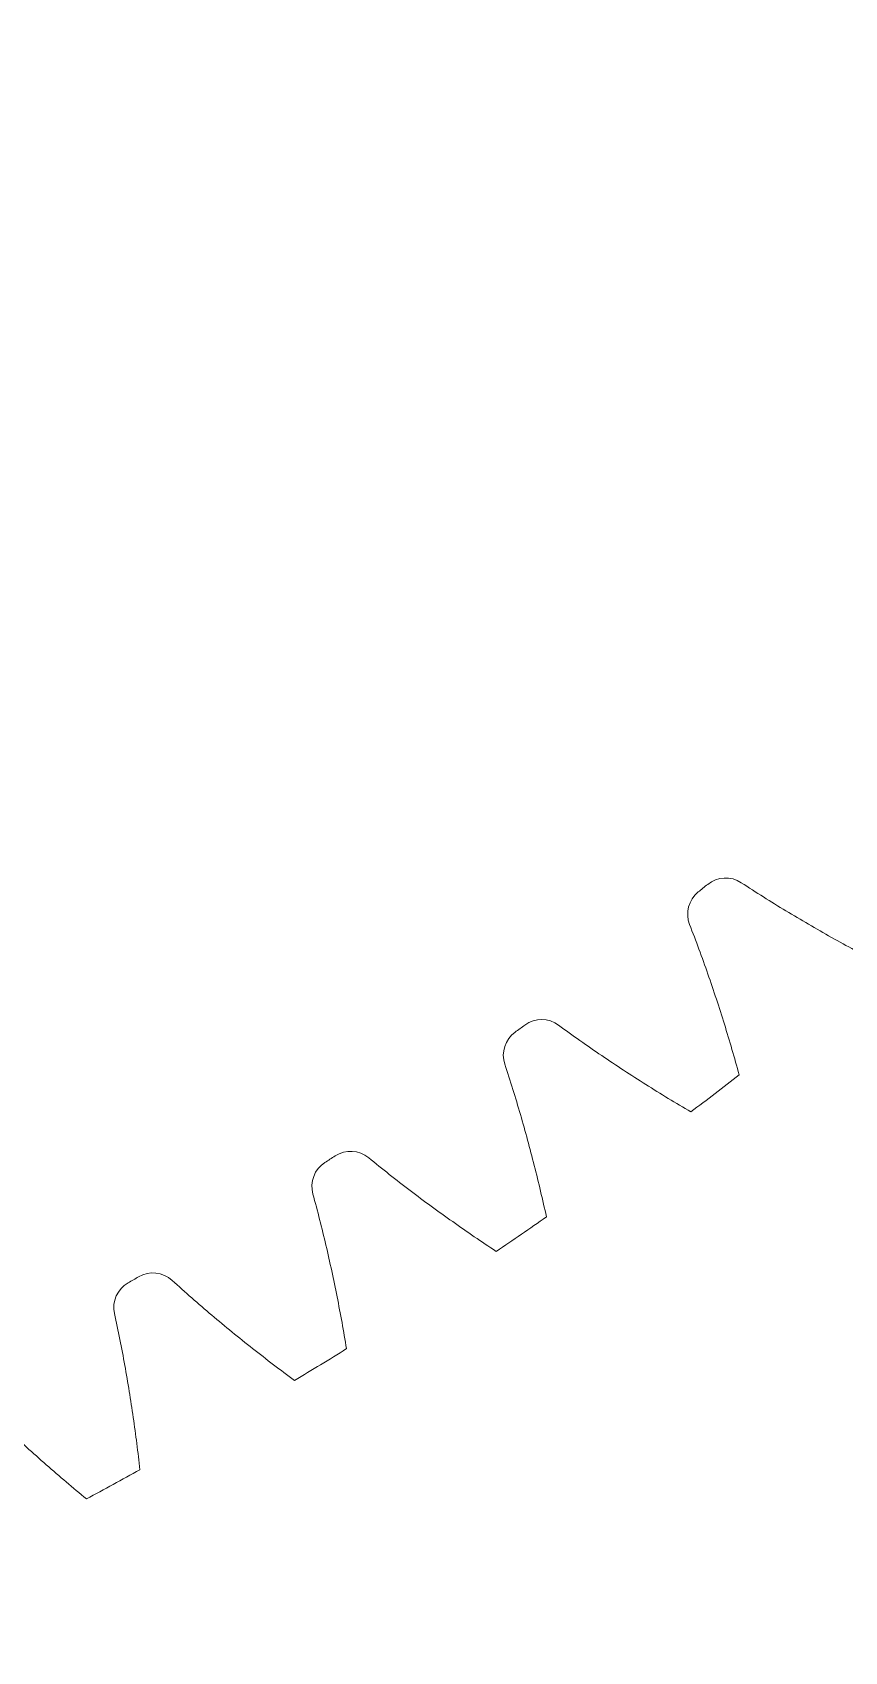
# Model space of a CAD drawing. Header units: millimetres. Extents: x -337 to 409, y -412 to 336.
# Drawn here: x -152.79 to -133.83, y 103.09 to 140.88 of the extents above; entities that cross this region are included whole.
import ezdxf

# ---------------------------------------------------------------- set-up
doc = ezdxf.new("R2010")
doc.units = ezdxf.units.MM
doc.header["$MEASUREMENT"] = 0
doc.layers.add('layer 1', color=7, linetype='Continuous')

msp = doc.modelspace()

# ---------------------------------------------------------------- linework, layer by layer
at = {"layer": 'layer 1', "color": 250, "lineweight": 20}
msp.add_ellipse((-201.8372, 200.81), major_axis=(0, 135.5), ratio=1, dxfattribs=at)
at = {"layer": 'layer 1', "lineweight": 9}
for points in [[(-137.1353, 120.9097), (-137.0985, 120.9395), (-137.0618, 120.9693), (-137.0251, 120.9991)], [(-136.2399, 121.0381), (-136.4821, 121.1977), (-136.7999, 121.182), (-137.0251, 120.9991)], [(-137.2456, 120.8205), (-137.4713, 120.6383), (-137.5528, 120.3307), (-137.447, 120.0606)], [(-137.2456, 120.8205), (-137.2088, 120.8502), (-137.172, 120.88), (-137.1353, 120.9097)], [(-141.5204, 117.5497), (-141.7554, 117.3795), (-141.8528, 117.0766), (-141.7613, 116.8013)], [(-141.5204, 117.5497), (-141.4821, 117.5774), (-141.4439, 117.6052), (-141.4056, 117.633)], [(-141.4056, 117.633), (-141.3674, 117.6608), (-141.3291, 117.6886), (-141.2909, 117.7164)], [(-140.5047, 117.7143), (-140.7383, 117.8864), (-141.0565, 117.8873), (-141.2909, 117.7164)], [(-137.4177, 115.6885), (-137.0396, 115.9746), (-136.6634, 116.2633), (-136.2892, 116.5544)], [(-145.9605, 114.5071), (-146.204, 114.3494), (-146.3172, 114.052), (-146.2402, 113.7723)], [(-145.9605, 114.5071), (-145.9208, 114.5328), (-145.8811, 114.5585), (-145.8415, 114.5842)], [(-145.8415, 114.5842), (-145.8018, 114.61), (-145.7622, 114.6358), (-145.7226, 114.6616)], [(-144.9376, 114.6183), (-145.1618, 114.8024), (-145.4795, 114.8199), (-145.7226, 114.6616)], [(-141.9609, 112.4337), (-141.5684, 112.6996), (-141.1776, 112.9682), (-140.7886, 113.2394)], [(-149.5265, 111.7585), (-149.7408, 111.9541), (-150.0571, 111.9882), (-150.3081, 111.8428)], [(-150.5538, 111.701), (-150.8053, 111.5563), (-150.9339, 111.2653), (-150.8716, 110.9819)], [(-150.5538, 111.701), (-150.5128, 111.7246), (-150.4719, 111.7482), (-150.4309, 111.7718)], [(-150.4309, 111.7718), (-150.39, 111.7955), (-150.3491, 111.8191), (-150.3081, 111.8428)], [(-146.6681, 109.4211), (-146.2622, 109.6662), (-145.8579, 109.9139), (-145.4553, 110.1643)], [(-151.5267, 106.659), (-151.1085, 106.8825), (-150.6918, 107.1088), (-150.2766, 107.3378)]]:
    msp.add_open_spline(points, degree=3, dxfattribs=at)
for points in [[(-136.2399, 121.0381), (-136.2399, 121.0381), (-136.1756, 120.9958), (-136.1756, 120.9958), (-136.1756, 120.9958), (-136.1756, 120.9958), (-136.1112, 120.9537), (-136.1112, 120.9537), (-136.1112, 120.9537), (-136.1112, 120.9537), (-136.0467, 120.9117), (-136.0467, 120.9117), (-136.0467, 120.9117), (-136.0467, 120.9117), (-135.9821, 120.8699), (-135.9821, 120.8699), (-135.9821, 120.8699), (-135.9821, 120.8699), (-135.9174, 120.8282), (-135.9174, 120.8282), (-135.9174, 120.8282), (-135.9174, 120.8282), (-135.8526, 120.7867), (-135.8526, 120.7867), (-135.8526, 120.7867), (-135.8526, 120.7867), (-135.7876, 120.7454), (-135.7876, 120.7454), (-135.7876, 120.7454), (-135.7876, 120.7454), (-135.7226, 120.7042), (-135.7226, 120.7042), (-135.7226, 120.7042), (-135.7226, 120.7042), (-135.6575, 120.6632), (-135.6575, 120.6632), (-135.6575, 120.6632), (-135.6575, 120.6632), (-135.5923, 120.6223), (-135.5923, 120.6223), (-135.5923, 120.6223), (-135.5923, 120.6223), (-135.527, 120.5816), (-135.527, 120.5816), (-135.527, 120.5816), (-135.527, 120.5816), (-135.4616, 120.5411), (-135.4616, 120.5411), (-135.4616, 120.5411), (-135.4616, 120.5411), (-135.3961, 120.5007), (-135.3961, 120.5007), (-135.3961, 120.5007), (-135.3961, 120.5007), (-135.3305, 120.4605), (-135.3305, 120.4605), (-135.3305, 120.4605), (-135.3305, 120.4605), (-135.2648, 120.4204), (-135.2648, 120.4204), (-135.2648, 120.4204), (-135.2648, 120.4204), (-135.199, 120.3804), (-135.199, 120.3804), (-135.199, 120.3804), (-135.199, 120.3804), (-135.1331, 120.3406), (-135.1331, 120.3406), (-135.1331, 120.3406), (-135.1331, 120.3406), (-135.0671, 120.301), (-135.0671, 120.301), (-135.0671, 120.301), (-135.0671, 120.301), (-135.0011, 120.2615), (-135.0011, 120.2615), (-135.0011, 120.2615), (-135.0011, 120.2615), (-134.935, 120.2221), (-134.935, 120.2221), (-134.935, 120.2221), (-134.935, 120.2221), (-134.8687, 120.1829), (-134.8687, 120.1829), (-134.8687, 120.1829), (-134.8687, 120.1829), (-134.8024, 120.1439), (-134.8024, 120.1439), (-134.8024, 120.1439), (-134.8024, 120.1439), (-134.736, 120.1049), (-134.736, 120.1049), (-134.736, 120.1049), (-134.736, 120.1049), (-134.6696, 120.0662), (-134.6696, 120.0662), (-134.6696, 120.0662), (-134.6696, 120.0662), (-134.603, 120.0275), (-134.603, 120.0275), (-134.603, 120.0275), (-134.603, 120.0275), (-134.5364, 119.989), (-134.5364, 119.989), (-134.5364, 119.989), (-134.5364, 119.989), (-134.4696, 119.9507), (-134.4696, 119.9507), (-134.4696, 119.9507), (-134.4696, 119.9507), (-134.4028, 119.9125), (-134.4028, 119.9125), (-134.4028, 119.9125), (-134.4028, 119.9125), (-134.336, 119.8744), (-134.336, 119.8744), (-134.336, 119.8744), (-134.336, 119.8744), (-134.269, 119.8364), (-134.269, 119.8364), (-134.269, 119.8364), (-134.269, 119.8364), (-134.202, 119.7986), (-134.202, 119.7986), (-134.202, 119.7986), (-134.202, 119.7986), (-134.1349, 119.761), (-134.1349, 119.761), (-134.1349, 119.761), (-134.1349, 119.761), (-134.0677, 119.7234), (-134.0677, 119.7234), (-134.0677, 119.7234), (-134.0677, 119.7234), (-134.0004, 119.686), (-134.0004, 119.686), (-134.0004, 119.686), (-134.0004, 119.686), (-133.9331, 119.6488), (-133.9331, 119.6488), (-133.9331, 119.6488), (-133.9331, 119.6488), (-133.8657, 119.6116), (-133.8657, 119.6116), (-133.8657, 119.6116), (-133.8657, 119.6116), (-133.7982, 119.5746), (-133.7982, 119.5746), (-133.7982, 119.5746), (-133.7982, 119.5746), (-133.7306, 119.5378), (-133.7306, 119.5378), (-133.7306, 119.5378), (-133.7306, 119.5378), (-133.663, 119.501), (-133.663, 119.501), (-133.663, 119.501), (-133.663, 119.501), (-133.5953, 119.4644), (-133.5953, 119.4644), (-133.5953, 119.4644), (-133.5953, 119.4644), (-133.5275, 119.428), (-133.5275, 119.428), (-133.5275, 119.428), (-133.5275, 119.428), (-133.4597, 119.3917), (-133.4597, 119.3917), (-133.4597, 119.3917), (-133.4597, 119.3917), (-133.3918, 119.3555), (-133.3918, 119.3555), (-133.3918, 119.3555), (-133.3918, 119.3555), (-133.3238, 119.3194), (-133.3238, 119.3194), (-133.3238, 119.3194), (-133.3238, 119.3194), (-133.2557, 119.2835), (-133.2557, 119.2835), (-133.2557, 119.2835), (-133.2557, 119.2835), (-133.1876, 119.2477), (-133.1876, 119.2477), (-133.1876, 119.2477), (-133.1876, 119.2477), (-133.1193, 119.2121), (-133.1193, 119.2121), (-133.1193, 119.2121), (-133.1193, 119.2121), (-133.0511, 119.1766), (-133.0511, 119.1766)], [(-137.447, 120.0606), (-137.447, 120.0606), (-137.419, 119.9889), (-137.419, 119.9889), (-137.419, 119.9889), (-137.419, 119.9889), (-137.3912, 119.9172), (-137.3912, 119.9172), (-137.3912, 119.9172), (-137.3912, 119.9172), (-137.3635, 119.8453), (-137.3635, 119.8453), (-137.3635, 119.8453), (-137.3635, 119.8453), (-137.3361, 119.7734), (-137.3361, 119.7734), (-137.3361, 119.7734), (-137.3361, 119.7734), (-137.3088, 119.7015), (-137.3088, 119.7015), (-137.3088, 119.7015), (-137.3088, 119.7015), (-137.2817, 119.6295), (-137.2817, 119.6295), (-137.2817, 119.6295), (-137.2817, 119.6295), (-137.2547, 119.5574), (-137.2547, 119.5574), (-137.2547, 119.5574), (-137.2547, 119.5574), (-137.228, 119.4852), (-137.228, 119.4852), (-137.228, 119.4852), (-137.228, 119.4852), (-137.2014, 119.413), (-137.2014, 119.413), (-137.2014, 119.413), (-137.2014, 119.413), (-137.175, 119.3407), (-137.175, 119.3407), (-137.175, 119.3407), (-137.175, 119.3407), (-137.1487, 119.2684), (-137.1487, 119.2684), (-137.1487, 119.2684), (-137.1487, 119.2684), (-137.1227, 119.1959), (-137.1227, 119.1959), (-137.1227, 119.1959), (-137.1227, 119.1959), (-137.0968, 119.1235), (-137.0968, 119.1235), (-137.0968, 119.1235), (-137.0968, 119.1235), (-137.0711, 119.0509), (-137.0711, 119.0509), (-137.0711, 119.0509), (-137.0711, 119.0509), (-137.0455, 118.9783), (-137.0455, 118.9783), (-137.0455, 118.9783), (-137.0455, 118.9783), (-137.0201, 118.9057), (-137.0201, 118.9057), (-137.0201, 118.9057), (-137.0201, 118.9057), (-136.9949, 118.833), (-136.9949, 118.833), (-136.9949, 118.833), (-136.9949, 118.833), (-136.9698, 118.7602), (-136.9698, 118.7602), (-136.9698, 118.7602), (-136.9698, 118.7602), (-136.9449, 118.6874), (-136.9449, 118.6874), (-136.9449, 118.6874), (-136.9449, 118.6874), (-136.9202, 118.6145), (-136.9202, 118.6145), (-136.9202, 118.6145), (-136.9202, 118.6145), (-136.8956, 118.5416), (-136.8956, 118.5416), (-136.8956, 118.5416), (-136.8956, 118.5416), (-136.8712, 118.4686), (-136.8712, 118.4686), (-136.8712, 118.4686), (-136.8712, 118.4686), (-136.8469, 118.3956), (-136.8469, 118.3956), (-136.8469, 118.3956), (-136.8469, 118.3956), (-136.8228, 118.3225), (-136.8228, 118.3225), (-136.8228, 118.3225), (-136.8228, 118.3225), (-136.7989, 118.2494), (-136.7989, 118.2494), (-136.7989, 118.2494), (-136.7989, 118.2494), (-136.7751, 118.1762), (-136.7751, 118.1762), (-136.7751, 118.1762), (-136.7751, 118.1762), (-136.7514, 118.1029), (-136.7514, 118.1029), (-136.7514, 118.1029), (-136.7514, 118.1029), (-136.7279, 118.0297), (-136.7279, 118.0297), (-136.7279, 118.0297), (-136.7279, 118.0297), (-136.7046, 117.9563), (-136.7046, 117.9563), (-136.7046, 117.9563), (-136.7046, 117.9563), (-136.6814, 117.8829), (-136.6814, 117.8829), (-136.6814, 117.8829), (-136.6814, 117.8829), (-136.6583, 117.8095), (-136.6583, 117.8095), (-136.6583, 117.8095), (-136.6583, 117.8095), (-136.6354, 117.736), (-136.6354, 117.736), (-136.6354, 117.736), (-136.6354, 117.736), (-136.6127, 117.6625), (-136.6127, 117.6625), (-136.6127, 117.6625), (-136.6127, 117.6625), (-136.5901, 117.589), (-136.5901, 117.589), (-136.5901, 117.589), (-136.5901, 117.589), (-136.5676, 117.5153), (-136.5676, 117.5153), (-136.5676, 117.5153), (-136.5676, 117.5153), (-136.5453, 117.4417), (-136.5453, 117.4417), (-136.5453, 117.4417), (-136.5453, 117.4417), (-136.5232, 117.368), (-136.5232, 117.368), (-136.5232, 117.368), (-136.5232, 117.368), (-136.5012, 117.2942), (-136.5012, 117.2942), (-136.5012, 117.2942), (-136.5012, 117.2942), (-136.4793, 117.2204), (-136.4793, 117.2204), (-136.4793, 117.2204), (-136.4793, 117.2204), (-136.4576, 117.1466), (-136.4576, 117.1466), (-136.4576, 117.1466), (-136.4576, 117.1466), (-136.436, 117.0727), (-136.436, 117.0727), (-136.436, 117.0727), (-136.436, 117.0727), (-136.4146, 116.9988), (-136.4146, 116.9988), (-136.4146, 116.9988), (-136.4146, 116.9988), (-136.3933, 116.9249), (-136.3933, 116.9249), (-136.3933, 116.9249), (-136.3933, 116.9249), (-136.3722, 116.8509), (-136.3722, 116.8509), (-136.3722, 116.8509), (-136.3722, 116.8509), (-136.3512, 116.7768), (-136.3512, 116.7768), (-136.3512, 116.7768), (-136.3512, 116.7768), (-136.3304, 116.7027), (-136.3304, 116.7027), (-136.3304, 116.7027), (-136.3304, 116.7027), (-136.3097, 116.6286), (-136.3097, 116.6286), (-136.3097, 116.6286), (-136.3097, 116.6286), (-136.2892, 116.5544), (-136.2892, 116.5544)], [(-140.5047, 117.7143), (-140.5047, 117.7143), (-140.4427, 117.6687), (-140.4427, 117.6687), (-140.4427, 117.6687), (-140.4427, 117.6687), (-140.3806, 117.6233), (-140.3806, 117.6233), (-140.3806, 117.6233), (-140.3806, 117.6233), (-140.3184, 117.578), (-140.3184, 117.578), (-140.3184, 117.578), (-140.3184, 117.578), (-140.2561, 117.5328), (-140.2561, 117.5328), (-140.2561, 117.5328), (-140.2561, 117.5328), (-140.1936, 117.4879), (-140.1936, 117.4879), (-140.1936, 117.4879), (-140.1936, 117.4879), (-140.1311, 117.443), (-140.1311, 117.443), (-140.1311, 117.443), (-140.1311, 117.443), (-140.0684, 117.3984), (-140.0684, 117.3984), (-140.0684, 117.3984), (-140.0684, 117.3984), (-140.0056, 117.3538), (-140.0056, 117.3538), (-140.0056, 117.3538), (-140.0056, 117.3538), (-139.9428, 117.3095), (-139.9428, 117.3095), (-139.9428, 117.3095), (-139.9428, 117.3095), (-139.8798, 117.2652), (-139.8798, 117.2652), (-139.8798, 117.2652), (-139.8798, 117.2652), (-139.8167, 117.2212), (-139.8167, 117.2212), (-139.8167, 117.2212), (-139.8167, 117.2212), (-139.7535, 117.1773), (-139.7535, 117.1773), (-139.7535, 117.1773), (-139.7535, 117.1773), (-139.6902, 117.1335), (-139.6902, 117.1335), (-139.6902, 117.1335), (-139.6902, 117.1335), (-139.6268, 117.0899), (-139.6268, 117.0899), (-139.6268, 117.0899), (-139.6268, 117.0899), (-139.5633, 117.0464), (-139.5633, 117.0464), (-139.5633, 117.0464), (-139.5633, 117.0464), (-139.4997, 117.0031), (-139.4997, 117.0031), (-139.4997, 117.0031), (-139.4997, 117.0031), (-139.436, 116.9599), (-139.436, 116.9599), (-139.436, 116.9599), (-139.436, 116.9599), (-139.3722, 116.9168), (-139.3722, 116.9168), (-139.3722, 116.9168), (-139.3722, 116.9168), (-139.3083, 116.8739), (-139.3083, 116.8739), (-139.3083, 116.8739), (-139.3083, 116.8739), (-139.2443, 116.8312), (-139.2443, 116.8312), (-139.2443, 116.8312), (-139.2443, 116.8312), (-139.1802, 116.7886), (-139.1802, 116.7886), (-139.1802, 116.7886), (-139.1802, 116.7886), (-139.116, 116.7461), (-139.116, 116.7461), (-139.116, 116.7461), (-139.116, 116.7461), (-139.0518, 116.7037), (-139.0518, 116.7037), (-139.0518, 116.7037), (-139.0518, 116.7037), (-138.9874, 116.6615), (-138.9874, 116.6615), (-138.9874, 116.6615), (-138.9874, 116.6615), (-138.923, 116.6195), (-138.923, 116.6195), (-138.923, 116.6195), (-138.923, 116.6195), (-138.8584, 116.5775), (-138.8584, 116.5775), (-138.8584, 116.5775), (-138.8584, 116.5775), (-138.7938, 116.5357), (-138.7938, 116.5357), (-138.7938, 116.5357), (-138.7938, 116.5357), (-138.7291, 116.4941), (-138.7291, 116.4941), (-138.7291, 116.4941), (-138.7291, 116.4941), (-138.6643, 116.4526), (-138.6643, 116.4526), (-138.6643, 116.4526), (-138.6643, 116.4526), (-138.5994, 116.4112), (-138.5994, 116.4112), (-138.5994, 116.4112), (-138.5994, 116.4112), (-138.5345, 116.3699), (-138.5345, 116.3699), (-138.5345, 116.3699), (-138.5345, 116.3699), (-138.4694, 116.3288), (-138.4694, 116.3288), (-138.4694, 116.3288), (-138.4694, 116.3288), (-138.4043, 116.2878), (-138.4043, 116.2878), (-138.4043, 116.2878), (-138.4043, 116.2878), (-138.3391, 116.2469), (-138.3391, 116.2469), (-138.3391, 116.2469), (-138.3391, 116.2469), (-138.2738, 116.2062), (-138.2738, 116.2062), (-138.2738, 116.2062), (-138.2738, 116.2062), (-138.2084, 116.1655), (-138.2084, 116.1655), (-138.2084, 116.1655), (-138.2084, 116.1655), (-138.143, 116.1251), (-138.143, 116.1251), (-138.143, 116.1251), (-138.143, 116.1251), (-138.0774, 116.0847), (-138.0774, 116.0847), (-138.0774, 116.0847), (-138.0774, 116.0847), (-138.0118, 116.0445), (-138.0118, 116.0445), (-138.0118, 116.0445), (-138.0118, 116.0445), (-137.9461, 116.0044), (-137.9461, 116.0044), (-137.9461, 116.0044), (-137.9461, 116.0044), (-137.8804, 115.9644), (-137.8804, 115.9644), (-137.8804, 115.9644), (-137.8804, 115.9644), (-137.8145, 115.9246), (-137.8145, 115.9246), (-137.8145, 115.9246), (-137.8145, 115.9246), (-137.7486, 115.8849), (-137.7486, 115.8849), (-137.7486, 115.8849), (-137.7486, 115.8849), (-137.6826, 115.8454), (-137.6826, 115.8454), (-137.6826, 115.8454), (-137.6826, 115.8454), (-137.6165, 115.806), (-137.6165, 115.806), (-137.6165, 115.806), (-137.6165, 115.806), (-137.5503, 115.7667), (-137.5503, 115.7667), (-137.5503, 115.7667), (-137.5503, 115.7667), (-137.484, 115.7275), (-137.484, 115.7275), (-137.484, 115.7275), (-137.484, 115.7275), (-137.4177, 115.6885), (-137.4177, 115.6885)], [(-141.7613, 116.8013), (-141.7613, 116.8013), (-141.7371, 116.7283), (-141.7371, 116.7283), (-141.7371, 116.7283), (-141.7371, 116.7283), (-141.7131, 116.6552), (-141.7131, 116.6552), (-141.7131, 116.6552), (-141.7131, 116.6552), (-141.6893, 116.582), (-141.6893, 116.582), (-141.6893, 116.582), (-141.6893, 116.582), (-141.6656, 116.5088), (-141.6656, 116.5088), (-141.6656, 116.5088), (-141.6656, 116.5088), (-141.6421, 116.4355), (-141.6421, 116.4355), (-141.6421, 116.4355), (-141.6421, 116.4355), (-141.6188, 116.3621), (-141.6188, 116.3621), (-141.6188, 116.3621), (-141.6188, 116.3621), (-141.5957, 116.2887), (-141.5957, 116.2887), (-141.5957, 116.2887), (-141.5957, 116.2887), (-141.5727, 116.2153), (-141.5727, 116.2153), (-141.5727, 116.2153), (-141.5727, 116.2153), (-141.55, 116.1418), (-141.55, 116.1418), (-141.55, 116.1418), (-141.55, 116.1418), (-141.5274, 116.0682), (-141.5274, 116.0682), (-141.5274, 116.0682), (-141.5274, 116.0682), (-141.505, 115.9946), (-141.505, 115.9946), (-141.505, 115.9946), (-141.505, 115.9946), (-141.4827, 115.9209), (-141.4827, 115.9209), (-141.4827, 115.9209), (-141.4827, 115.9209), (-141.4607, 115.8472), (-141.4607, 115.8472), (-141.4607, 115.8472), (-141.4607, 115.8472), (-141.4388, 115.7734), (-141.4388, 115.7734), (-141.4388, 115.7734), (-141.4388, 115.7734), (-141.417, 115.6996), (-141.417, 115.6996), (-141.417, 115.6996), (-141.417, 115.6996), (-141.3955, 115.6257), (-141.3955, 115.6257), (-141.3955, 115.6257), (-141.3955, 115.6257), (-141.3741, 115.5517), (-141.3741, 115.5517), (-141.3741, 115.5517), (-141.3741, 115.5517), (-141.3529, 115.4778), (-141.3529, 115.4778), (-141.3529, 115.4778), (-141.3529, 115.4778), (-141.3318, 115.4037), (-141.3318, 115.4037), (-141.3318, 115.4037), (-141.3318, 115.4037), (-141.3109, 115.3297), (-141.3109, 115.3297), (-141.3109, 115.3297), (-141.3109, 115.3297), (-141.2902, 115.2556), (-141.2902, 115.2556), (-141.2902, 115.2556), (-141.2902, 115.2556), (-141.2696, 115.1814), (-141.2696, 115.1814), (-141.2696, 115.1814), (-141.2696, 115.1814), (-141.2492, 115.1072), (-141.2492, 115.1072), (-141.2492, 115.1072), (-141.2492, 115.1072), (-141.229, 115.033), (-141.229, 115.033), (-141.229, 115.033), (-141.229, 115.033), (-141.2089, 114.9587), (-141.2089, 114.9587), (-141.2089, 114.9587), (-141.2089, 114.9587), (-141.1889, 114.8843), (-141.1889, 114.8843), (-141.1889, 114.8843), (-141.1889, 114.8843), (-141.1692, 114.81), (-141.1692, 114.81), (-141.1692, 114.81), (-141.1692, 114.81), (-141.1495, 114.7355), (-141.1495, 114.7355), (-141.1495, 114.7355), (-141.1495, 114.7355), (-141.1301, 114.6611), (-141.1301, 114.6611), (-141.1301, 114.6611), (-141.1301, 114.6611), (-141.1107, 114.5866), (-141.1107, 114.5866), (-141.1107, 114.5866), (-141.1107, 114.5866), (-141.0916, 114.5121), (-141.0916, 114.5121), (-141.0916, 114.5121), (-141.0916, 114.5121), (-141.0726, 114.4375), (-141.0726, 114.4375), (-141.0726, 114.4375), (-141.0726, 114.4375), (-141.0537, 114.3629), (-141.0537, 114.3629), (-141.0537, 114.3629), (-141.0537, 114.3629), (-141.035, 114.2882), (-141.035, 114.2882), (-141.035, 114.2882), (-141.035, 114.2882), (-141.0164, 114.2135), (-141.0164, 114.2135), (-141.0164, 114.2135), (-141.0164, 114.2135), (-140.998, 114.1388), (-140.998, 114.1388), (-140.998, 114.1388), (-140.998, 114.1388), (-140.9797, 114.0641), (-140.9797, 114.0641), (-140.9797, 114.0641), (-140.9797, 114.0641), (-140.9616, 113.9893), (-140.9616, 113.9893), (-140.9616, 113.9893), (-140.9616, 113.9893), (-140.9436, 113.9144), (-140.9436, 113.9144), (-140.9436, 113.9144), (-140.9436, 113.9144), (-140.9258, 113.8396), (-140.9258, 113.8396), (-140.9258, 113.8396), (-140.9258, 113.8396), (-140.9081, 113.7647), (-140.9081, 113.7647), (-140.9081, 113.7647), (-140.9081, 113.7647), (-140.8906, 113.6897), (-140.8906, 113.6897), (-140.8906, 113.6897), (-140.8906, 113.6897), (-140.8732, 113.6148), (-140.8732, 113.6148), (-140.8732, 113.6148), (-140.8732, 113.6148), (-140.856, 113.5397), (-140.856, 113.5397), (-140.856, 113.5397), (-140.856, 113.5397), (-140.8389, 113.4647), (-140.8389, 113.4647), (-140.8389, 113.4647), (-140.8389, 113.4647), (-140.822, 113.3896), (-140.822, 113.3896), (-140.822, 113.3896), (-140.822, 113.3896), (-140.8052, 113.3145), (-140.8052, 113.3145), (-140.8052, 113.3145), (-140.8052, 113.3145), (-140.7886, 113.2394), (-140.7886, 113.2394)], [(-144.9376, 114.6183), (-144.9376, 114.6183), (-144.8781, 114.5695), (-144.8781, 114.5695), (-144.8781, 114.5695), (-144.8781, 114.5695), (-144.8184, 114.5209), (-144.8184, 114.5209), (-144.8184, 114.5209), (-144.8184, 114.5209), (-144.7587, 114.4724), (-144.7587, 114.4724), (-144.7587, 114.4724), (-144.7587, 114.4724), (-144.6988, 114.4241), (-144.6988, 114.4241), (-144.6988, 114.4241), (-144.6988, 114.4241), (-144.6388, 114.3759), (-144.6388, 114.3759), (-144.6388, 114.3759), (-144.6388, 114.3759), (-144.5786, 114.3278), (-144.5786, 114.3278), (-144.5786, 114.3278), (-144.5786, 114.3278), (-144.5184, 114.2799), (-144.5184, 114.2799), (-144.5184, 114.2799), (-144.5184, 114.2799), (-144.458, 114.2322), (-144.458, 114.2322), (-144.458, 114.2322), (-144.458, 114.2322), (-144.3976, 114.1846), (-144.3976, 114.1846), (-144.3976, 114.1846), (-144.3976, 114.1846), (-144.337, 114.1371), (-144.337, 114.1371), (-144.337, 114.1371), (-144.337, 114.1371), (-144.2763, 114.0898), (-144.2763, 114.0898), (-144.2763, 114.0898), (-144.2763, 114.0898), (-144.2155, 114.0427), (-144.2155, 114.0427), (-144.2155, 114.0427), (-144.2155, 114.0427), (-144.1545, 113.9956), (-144.1545, 113.9956), (-144.1545, 113.9956), (-144.1545, 113.9956), (-144.0935, 113.9488), (-144.0935, 113.9488), (-144.0935, 113.9488), (-144.0935, 113.9488), (-144.0324, 113.902), (-144.0324, 113.902), (-144.0324, 113.902), (-144.0324, 113.902), (-143.9711, 113.8554), (-143.9711, 113.8554), (-143.9711, 113.8554), (-143.9711, 113.8554), (-143.9098, 113.809), (-143.9098, 113.809), (-143.9098, 113.809), (-143.9098, 113.809), (-143.8483, 113.7626), (-143.8483, 113.7626), (-143.8483, 113.7626), (-143.8483, 113.7626), (-143.7867, 113.7165), (-143.7867, 113.7165), (-143.7867, 113.7165), (-143.7867, 113.7165), (-143.7251, 113.6704), (-143.7251, 113.6704), (-143.7251, 113.6704), (-143.7251, 113.6704), (-143.6633, 113.6245), (-143.6633, 113.6245), (-143.6633, 113.6245), (-143.6633, 113.6245), (-143.6015, 113.5787), (-143.6015, 113.5787), (-143.6015, 113.5787), (-143.6015, 113.5787), (-143.5395, 113.5331), (-143.5395, 113.5331), (-143.5395, 113.5331), (-143.5395, 113.5331), (-143.4775, 113.4876), (-143.4775, 113.4876), (-143.4775, 113.4876), (-143.4775, 113.4876), (-143.4154, 113.4422), (-143.4154, 113.4422), (-143.4154, 113.4422), (-143.4154, 113.4422), (-143.3531, 113.3969), (-143.3531, 113.3969), (-143.3531, 113.3969), (-143.3531, 113.3969), (-143.2908, 113.3518), (-143.2908, 113.3518), (-143.2908, 113.3518), (-143.2908, 113.3518), (-143.2284, 113.3068), (-143.2284, 113.3068), (-143.2284, 113.3068), (-143.2284, 113.3068), (-143.1658, 113.2619), (-143.1658, 113.2619), (-143.1658, 113.2619), (-143.1658, 113.2619), (-143.1032, 113.2172), (-143.1032, 113.2172), (-143.1032, 113.2172), (-143.1032, 113.2172), (-143.0405, 113.1726), (-143.0405, 113.1726), (-143.0405, 113.1726), (-143.0405, 113.1726), (-142.9777, 113.1281), (-142.9777, 113.1281), (-142.9777, 113.1281), (-142.9777, 113.1281), (-142.9148, 113.0838), (-142.9148, 113.0838), (-142.9148, 113.0838), (-142.9148, 113.0838), (-142.8518, 113.0395), (-142.8518, 113.0395), (-142.8518, 113.0395), (-142.8518, 113.0395), (-142.7887, 112.9954), (-142.7887, 112.9954), (-142.7887, 112.9954), (-142.7887, 112.9954), (-142.7256, 112.9515), (-142.7256, 112.9515), (-142.7256, 112.9515), (-142.7256, 112.9515), (-142.6623, 112.9076), (-142.6623, 112.9076), (-142.6623, 112.9076), (-142.6623, 112.9076), (-142.599, 112.8639), (-142.599, 112.8639), (-142.599, 112.8639), (-142.599, 112.8639), (-142.5356, 112.8203), (-142.5356, 112.8203), (-142.5356, 112.8203), (-142.5356, 112.8203), (-142.4721, 112.7768), (-142.4721, 112.7768), (-142.4721, 112.7768), (-142.4721, 112.7768), (-142.4085, 112.7335), (-142.4085, 112.7335), (-142.4085, 112.7335), (-142.4085, 112.7335), (-142.3448, 112.6903), (-142.3448, 112.6903), (-142.3448, 112.6903), (-142.3448, 112.6903), (-142.281, 112.6472), (-142.281, 112.6472), (-142.281, 112.6472), (-142.281, 112.6472), (-142.2172, 112.6042), (-142.2172, 112.6042), (-142.2172, 112.6042), (-142.2172, 112.6042), (-142.1532, 112.5614), (-142.1532, 112.5614), (-142.1532, 112.5614), (-142.1532, 112.5614), (-142.0892, 112.5187), (-142.0892, 112.5187), (-142.0892, 112.5187), (-142.0892, 112.5187), (-142.0251, 112.4761), (-142.0251, 112.4761), (-142.0251, 112.4761), (-142.0251, 112.4761), (-141.9609, 112.4337), (-141.9609, 112.4337)], [(-146.2402, 113.7723), (-146.2402, 113.7723), (-146.2199, 113.6981), (-146.2199, 113.6981), (-146.2199, 113.6981), (-146.2199, 113.6981), (-146.1997, 113.6238), (-146.1997, 113.6238), (-146.1997, 113.6238), (-146.1997, 113.6238), (-146.1797, 113.5495), (-146.1797, 113.5495), (-146.1797, 113.5495), (-146.1797, 113.5495), (-146.1599, 113.4752), (-146.1599, 113.4752), (-146.1599, 113.4752), (-146.1599, 113.4752), (-146.1403, 113.4007), (-146.1403, 113.4007), (-146.1403, 113.4007), (-146.1403, 113.4007), (-146.1209, 113.3263), (-146.1209, 113.3263), (-146.1209, 113.3263), (-146.1209, 113.3263), (-146.1016, 113.2518), (-146.1016, 113.2518), (-146.1016, 113.2518), (-146.1016, 113.2518), (-146.0826, 113.1772), (-146.0826, 113.1772), (-146.0826, 113.1772), (-146.0826, 113.1772), (-146.0637, 113.1026), (-146.0637, 113.1026), (-146.0637, 113.1026), (-146.0637, 113.1026), (-146.045, 113.028), (-146.045, 113.028), (-146.045, 113.028), (-146.045, 113.028), (-146.0264, 112.9533), (-146.0264, 112.9533), (-146.0264, 112.9533), (-146.0264, 112.9533), (-146.0081, 112.8785), (-146.0081, 112.8785), (-146.0081, 112.8785), (-146.0081, 112.8785), (-145.9899, 112.8037), (-145.9899, 112.8037), (-145.9899, 112.8037), (-145.9899, 112.8037), (-145.9719, 112.7289), (-145.9719, 112.7289), (-145.9719, 112.7289), (-145.9719, 112.7289), (-145.9541, 112.654), (-145.9541, 112.654), (-145.9541, 112.654), (-145.9541, 112.654), (-145.9364, 112.5791), (-145.9364, 112.5791), (-145.9364, 112.5791), (-145.9364, 112.5791), (-145.9189, 112.5042), (-145.9189, 112.5042), (-145.9189, 112.5042), (-145.9189, 112.5042), (-145.9016, 112.4292), (-145.9016, 112.4292), (-145.9016, 112.4292), (-145.9016, 112.4292), (-145.8845, 112.3542), (-145.8845, 112.3542), (-145.8845, 112.3542), (-145.8845, 112.3542), (-145.8675, 112.2791), (-145.8675, 112.2791), (-145.8675, 112.2791), (-145.8675, 112.2791), (-145.8507, 112.204), (-145.8507, 112.204), (-145.8507, 112.204), (-145.8507, 112.204), (-145.834, 112.1289), (-145.834, 112.1289), (-145.834, 112.1289), (-145.834, 112.1289), (-145.8175, 112.0537), (-145.8175, 112.0537), (-145.8175, 112.0537), (-145.8175, 112.0537), (-145.8012, 111.9785), (-145.8012, 111.9785), (-145.8012, 111.9785), (-145.8012, 111.9785), (-145.785, 111.9033), (-145.785, 111.9033), (-145.785, 111.9033), (-145.785, 111.9033), (-145.769, 111.828), (-145.769, 111.828), (-145.769, 111.828), (-145.769, 111.828), (-145.7531, 111.7527), (-145.7531, 111.7527), (-145.7531, 111.7527), (-145.7531, 111.7527), (-145.7374, 111.6774), (-145.7374, 111.6774), (-145.7374, 111.6774), (-145.7374, 111.6774), (-145.7218, 111.602), (-145.7218, 111.602), (-145.7218, 111.602), (-145.7218, 111.602), (-145.7064, 111.5266), (-145.7064, 111.5266), (-145.7064, 111.5266), (-145.7064, 111.5266), (-145.6912, 111.4511), (-145.6912, 111.4511), (-145.6912, 111.4511), (-145.6912, 111.4511), (-145.6761, 111.3757), (-145.6761, 111.3757), (-145.6761, 111.3757), (-145.6761, 111.3757), (-145.6612, 111.3002), (-145.6612, 111.3002), (-145.6612, 111.3002), (-145.6612, 111.3002), (-145.6464, 111.2247), (-145.6464, 111.2247), (-145.6464, 111.2247), (-145.6464, 111.2247), (-145.6318, 111.1491), (-145.6318, 111.1491), (-145.6318, 111.1491), (-145.6318, 111.1491), (-145.6173, 111.0735), (-145.6173, 111.0735), (-145.6173, 111.0735), (-145.6173, 111.0735), (-145.6029, 110.9979), (-145.6029, 110.9979), (-145.6029, 110.9979), (-145.6029, 110.9979), (-145.5888, 110.9223), (-145.5888, 110.9223), (-145.5888, 110.9223), (-145.5888, 110.9223), (-145.5747, 110.8466), (-145.5747, 110.8466), (-145.5747, 110.8466), (-145.5747, 110.8466), (-145.5608, 110.7709), (-145.5608, 110.7709), (-145.5608, 110.7709), (-145.5608, 110.7709), (-145.5471, 110.6952), (-145.5471, 110.6952), (-145.5471, 110.6952), (-145.5471, 110.6952), (-145.5335, 110.6194), (-145.5335, 110.6194), (-145.5335, 110.6194), (-145.5335, 110.6194), (-145.5201, 110.5436), (-145.5201, 110.5436), (-145.5201, 110.5436), (-145.5201, 110.5436), (-145.5068, 110.4678), (-145.5068, 110.4678), (-145.5068, 110.4678), (-145.5068, 110.4678), (-145.4937, 110.392), (-145.4937, 110.392), (-145.4937, 110.392), (-145.4937, 110.392), (-145.4807, 110.3161), (-145.4807, 110.3161), (-145.4807, 110.3161), (-145.4807, 110.3161), (-145.4679, 110.2403), (-145.4679, 110.2403), (-145.4679, 110.2403), (-145.4679, 110.2403), (-145.4553, 110.1643), (-145.4553, 110.1643)], [(-149.5265, 111.7585), (-149.5265, 111.7585), (-149.4696, 111.7067), (-149.4696, 111.7067), (-149.4696, 111.7067), (-149.4696, 111.7067), (-149.4126, 111.655), (-149.4126, 111.655), (-149.4126, 111.655), (-149.4126, 111.655), (-149.3554, 111.6035), (-149.3554, 111.6035), (-149.3554, 111.6035), (-149.3554, 111.6035), (-149.2982, 111.5521), (-149.2982, 111.5521), (-149.2982, 111.5521), (-149.2982, 111.5521), (-149.2408, 111.5008), (-149.2408, 111.5008), (-149.2408, 111.5008), (-149.2408, 111.5008), (-149.1832, 111.4497), (-149.1832, 111.4497), (-149.1832, 111.4497), (-149.1832, 111.4497), (-149.1256, 111.3987), (-149.1256, 111.3987), (-149.1256, 111.3987), (-149.1256, 111.3987), (-149.0678, 111.3479), (-149.0678, 111.3479), (-149.0678, 111.3479), (-149.0678, 111.3479), (-149.0099, 111.2972), (-149.0099, 111.2972), (-149.0099, 111.2972), (-149.0099, 111.2972), (-148.9519, 111.2466), (-148.9519, 111.2466), (-148.9519, 111.2466), (-148.9519, 111.2466), (-148.8938, 111.1962), (-148.8938, 111.1962), (-148.8938, 111.1962), (-148.8938, 111.1962), (-148.8355, 111.1459), (-148.8355, 111.1459), (-148.8355, 111.1459), (-148.8355, 111.1459), (-148.7771, 111.0957), (-148.7771, 111.0957), (-148.7771, 111.0957), (-148.7771, 111.0957), (-148.7186, 111.0457), (-148.7186, 111.0457), (-148.7186, 111.0457), (-148.7186, 111.0457), (-148.66, 110.9959), (-148.66, 110.9959), (-148.66, 110.9959), (-148.66, 110.9959), (-148.6013, 110.9461), (-148.6013, 110.9461), (-148.6013, 110.9461), (-148.6013, 110.9461), (-148.5424, 110.8965), (-148.5424, 110.8965), (-148.5424, 110.8965), (-148.5424, 110.8965), (-148.4835, 110.847), (-148.4835, 110.847), (-148.4835, 110.847), (-148.4835, 110.847), (-148.4244, 110.7977), (-148.4244, 110.7977), (-148.4244, 110.7977), (-148.4244, 110.7977), (-148.3653, 110.7485), (-148.3653, 110.7485), (-148.3653, 110.7485), (-148.3653, 110.7485), (-148.306, 110.6994), (-148.306, 110.6994), (-148.306, 110.6994), (-148.306, 110.6994), (-148.2466, 110.6504), (-148.2466, 110.6504), (-148.2466, 110.6504), (-148.2466, 110.6504), (-148.1871, 110.6016), (-148.1871, 110.6016), (-148.1871, 110.6016), (-148.1871, 110.6016), (-148.1275, 110.5529), (-148.1275, 110.5529), (-148.1275, 110.5529), (-148.1275, 110.5529), (-148.0678, 110.5043), (-148.0678, 110.5043), (-148.0678, 110.5043), (-148.0678, 110.5043), (-148.008, 110.4559), (-148.008, 110.4559), (-148.008, 110.4559), (-148.008, 110.4559), (-147.9481, 110.4076), (-147.9481, 110.4076), (-147.9481, 110.4076), (-147.9481, 110.4076), (-147.8881, 110.3594), (-147.8881, 110.3594), (-147.8881, 110.3594), (-147.8881, 110.3594), (-147.828, 110.3113), (-147.828, 110.3113), (-147.828, 110.3113), (-147.828, 110.3113), (-147.7678, 110.2634), (-147.7678, 110.2634), (-147.7678, 110.2634), (-147.7678, 110.2634), (-147.7076, 110.2155), (-147.7076, 110.2155), (-147.7076, 110.2155), (-147.7076, 110.2155), (-147.6472, 110.1678), (-147.6472, 110.1678), (-147.6472, 110.1678), (-147.6472, 110.1678), (-147.5867, 110.1202), (-147.5867, 110.1202), (-147.5867, 110.1202), (-147.5867, 110.1202), (-147.5261, 110.0728), (-147.5261, 110.0728), (-147.5261, 110.0728), (-147.5261, 110.0728), (-147.4654, 110.0254), (-147.4654, 110.0254), (-147.4654, 110.0254), (-147.4654, 110.0254), (-147.4047, 109.9782), (-147.4047, 109.9782), (-147.4047, 109.9782), (-147.4047, 109.9782), (-147.3438, 109.9311), (-147.3438, 109.9311), (-147.3438, 109.9311), (-147.3438, 109.9311), (-147.2828, 109.8841), (-147.2828, 109.8841), (-147.2828, 109.8841), (-147.2828, 109.8841), (-147.2218, 109.8373), (-147.2218, 109.8373), (-147.2218, 109.8373), (-147.2218, 109.8373), (-147.1606, 109.7905), (-147.1606, 109.7905), (-147.1606, 109.7905), (-147.1606, 109.7905), (-147.0994, 109.7439), (-147.0994, 109.7439), (-147.0994, 109.7439), (-147.0994, 109.7439), (-147.0381, 109.6974), (-147.0381, 109.6974), (-147.0381, 109.6974), (-147.0381, 109.6974), (-146.9766, 109.6511), (-146.9766, 109.6511), (-146.9766, 109.6511), (-146.9766, 109.6511), (-146.9151, 109.6048), (-146.9151, 109.6048), (-146.9151, 109.6048), (-146.9151, 109.6048), (-146.8535, 109.5587), (-146.8535, 109.5587), (-146.8535, 109.5587), (-146.8535, 109.5587), (-146.7918, 109.5127), (-146.7918, 109.5127), (-146.7918, 109.5127), (-146.7918, 109.5127), (-146.73, 109.4669), (-146.73, 109.4669), (-146.73, 109.4669), (-146.73, 109.4669), (-146.6681, 109.4211), (-146.6681, 109.4211)], [(-150.8716, 110.9819), (-150.8716, 110.9819), (-150.8552, 110.9067), (-150.8552, 110.9067), (-150.8552, 110.9067), (-150.8552, 110.9067), (-150.8389, 110.8315), (-150.8389, 110.8315), (-150.8389, 110.8315), (-150.8389, 110.8315), (-150.8229, 110.7562), (-150.8229, 110.7562), (-150.8229, 110.7562), (-150.8229, 110.7562), (-150.807, 110.6809), (-150.807, 110.6809), (-150.807, 110.6809), (-150.807, 110.6809), (-150.7913, 110.6056), (-150.7913, 110.6056), (-150.7913, 110.6056), (-150.7913, 110.6056), (-150.7758, 110.5302), (-150.7758, 110.5302), (-150.7758, 110.5302), (-150.7758, 110.5302), (-150.7605, 110.4548), (-150.7605, 110.4548), (-150.7605, 110.4548), (-150.7605, 110.4548), (-150.7453, 110.3793), (-150.7453, 110.3793), (-150.7453, 110.3793), (-150.7453, 110.3793), (-150.7304, 110.3038), (-150.7304, 110.3038), (-150.7304, 110.3038), (-150.7304, 110.3038), (-150.7156, 110.2283), (-150.7156, 110.2283), (-150.7156, 110.2283), (-150.7156, 110.2283), (-150.701, 110.1528), (-150.701, 110.1528), (-150.701, 110.1528), (-150.701, 110.1528), (-150.6866, 110.0772), (-150.6866, 110.0772), (-150.6866, 110.0772), (-150.6866, 110.0772), (-150.6723, 110.0015), (-150.6723, 110.0015), (-150.6723, 110.0015), (-150.6723, 110.0015), (-150.6583, 109.9259), (-150.6583, 109.9259), (-150.6583, 109.9259), (-150.6583, 109.9259), (-150.6444, 109.8502), (-150.6444, 109.8502), (-150.6444, 109.8502), (-150.6444, 109.8502), (-150.6307, 109.7744), (-150.6307, 109.7744), (-150.6307, 109.7744), (-150.6307, 109.7744), (-150.6171, 109.6987), (-150.6171, 109.6987), (-150.6171, 109.6987), (-150.6171, 109.6987), (-150.6038, 109.6229), (-150.6038, 109.6229), (-150.6038, 109.6229), (-150.6038, 109.6229), (-150.5906, 109.5471), (-150.5906, 109.5471), (-150.5906, 109.5471), (-150.5906, 109.5471), (-150.5775, 109.4712), (-150.5775, 109.4712), (-150.5775, 109.4712), (-150.5775, 109.4712), (-150.5647, 109.3953), (-150.5647, 109.3953), (-150.5647, 109.3953), (-150.5647, 109.3953), (-150.552, 109.3194), (-150.552, 109.3194), (-150.552, 109.3194), (-150.552, 109.3194), (-150.5394, 109.2435), (-150.5394, 109.2435), (-150.5394, 109.2435), (-150.5394, 109.2435), (-150.527, 109.1676), (-150.527, 109.1676), (-150.527, 109.1676), (-150.527, 109.1676), (-150.5148, 109.0916), (-150.5148, 109.0916), (-150.5148, 109.0916), (-150.5148, 109.0916), (-150.5028, 109.0156), (-150.5028, 109.0156), (-150.5028, 109.0156), (-150.5028, 109.0156), (-150.4909, 108.9395), (-150.4909, 108.9395), (-150.4909, 108.9395), (-150.4909, 108.9395), (-150.4791, 108.8635), (-150.4791, 108.8635), (-150.4791, 108.8635), (-150.4791, 108.8635), (-150.4675, 108.7874), (-150.4675, 108.7874), (-150.4675, 108.7874), (-150.4675, 108.7874), (-150.4561, 108.7113), (-150.4561, 108.7113), (-150.4561, 108.7113), (-150.4561, 108.7113), (-150.4448, 108.6352), (-150.4448, 108.6352), (-150.4448, 108.6352), (-150.4448, 108.6352), (-150.4337, 108.559), (-150.4337, 108.559), (-150.4337, 108.559), (-150.4337, 108.559), (-150.4228, 108.4828), (-150.4228, 108.4828), (-150.4228, 108.4828), (-150.4228, 108.4828), (-150.4119, 108.4066), (-150.4119, 108.4066), (-150.4119, 108.4066), (-150.4119, 108.4066), (-150.4013, 108.3304), (-150.4013, 108.3304), (-150.4013, 108.3304), (-150.4013, 108.3304), (-150.3908, 108.2542), (-150.3908, 108.2542), (-150.3908, 108.2542), (-150.3908, 108.2542), (-150.3804, 108.1779), (-150.3804, 108.1779), (-150.3804, 108.1779), (-150.3804, 108.1779), (-150.3702, 108.1016), (-150.3702, 108.1016), (-150.3702, 108.1016), (-150.3702, 108.1016), (-150.3601, 108.0253), (-150.3601, 108.0253), (-150.3601, 108.0253), (-150.3601, 108.0253), (-150.3502, 107.949), (-150.3502, 107.949), (-150.3502, 107.949), (-150.3502, 107.949), (-150.3405, 107.8727), (-150.3405, 107.8727), (-150.3405, 107.8727), (-150.3405, 107.8727), (-150.3309, 107.7963), (-150.3309, 107.7963), (-150.3309, 107.7963), (-150.3309, 107.7963), (-150.3215, 107.7199), (-150.3215, 107.7199), (-150.3215, 107.7199), (-150.3215, 107.7199), (-150.3122, 107.6435), (-150.3122, 107.6435), (-150.3122, 107.6435), (-150.3122, 107.6435), (-150.303, 107.5671), (-150.303, 107.5671), (-150.303, 107.5671), (-150.303, 107.5671), (-150.2941, 107.4907), (-150.2941, 107.4907), (-150.2941, 107.4907), (-150.2941, 107.4907), (-150.2852, 107.4142), (-150.2852, 107.4142), (-150.2852, 107.4142), (-150.2852, 107.4142), (-150.2766, 107.3378), (-150.2766, 107.3378)], [(-154.2588, 109.1428), (-154.2588, 109.1428), (-154.2047, 109.0881), (-154.2047, 109.0881), (-154.2047, 109.0881), (-154.2047, 109.0881), (-154.1504, 109.0335), (-154.1504, 109.0335), (-154.1504, 109.0335), (-154.1504, 109.0335), (-154.0961, 108.979), (-154.0961, 108.979), (-154.0961, 108.979), (-154.0961, 108.979), (-154.0416, 108.9247), (-154.0416, 108.9247), (-154.0416, 108.9247), (-154.0416, 108.9247), (-153.9869, 108.8705), (-153.9869, 108.8705), (-153.9869, 108.8705), (-153.9869, 108.8705), (-153.9322, 108.8164), (-153.9322, 108.8164), (-153.9322, 108.8164), (-153.9322, 108.8164), (-153.8773, 108.7625), (-153.8773, 108.7625), (-153.8773, 108.7625), (-153.8773, 108.7625), (-153.8222, 108.7087), (-153.8222, 108.7087), (-153.8222, 108.7087), (-153.8222, 108.7087), (-153.7671, 108.6551), (-153.7671, 108.6551), (-153.7671, 108.6551), (-153.7671, 108.6551), (-153.7118, 108.6015), (-153.7118, 108.6015), (-153.7118, 108.6015), (-153.7118, 108.6015), (-153.6563, 108.5481), (-153.6563, 108.5481), (-153.6563, 108.5481), (-153.6563, 108.5481), (-153.6008, 108.4949), (-153.6008, 108.4949), (-153.6008, 108.4949), (-153.6008, 108.4949), (-153.5451, 108.4417), (-153.5451, 108.4417), (-153.5451, 108.4417), (-153.5451, 108.4417), (-153.4893, 108.3887), (-153.4893, 108.3887), (-153.4893, 108.3887), (-153.4893, 108.3887), (-153.4334, 108.3359), (-153.4334, 108.3359), (-153.4334, 108.3359), (-153.4334, 108.3359), (-153.3773, 108.2831), (-153.3773, 108.2831), (-153.3773, 108.2831), (-153.3773, 108.2831), (-153.3212, 108.2305), (-153.3212, 108.2305), (-153.3212, 108.2305), (-153.3212, 108.2305), (-153.2649, 108.178), (-153.2649, 108.178), (-153.2649, 108.178), (-153.2649, 108.178), (-153.2085, 108.1256), (-153.2085, 108.1256), (-153.2085, 108.1256), (-153.2085, 108.1256), (-153.152, 108.0734), (-153.152, 108.0734), (-153.152, 108.0734), (-153.152, 108.0734), (-153.0954, 108.0213), (-153.0954, 108.0213), (-153.0954, 108.0213), (-153.0954, 108.0213), (-153.0386, 107.9693), (-153.0386, 107.9693), (-153.0386, 107.9693), (-153.0386, 107.9693), (-152.9818, 107.9174), (-152.9818, 107.9174), (-152.9818, 107.9174), (-152.9818, 107.9174), (-152.9248, 107.8657), (-152.9248, 107.8657), (-152.9248, 107.8657), (-152.9248, 107.8657), (-152.8678, 107.814), (-152.8678, 107.814), (-152.8678, 107.814), (-152.8678, 107.814), (-152.8106, 107.7625), (-152.8106, 107.7625), (-152.8106, 107.7625), (-152.8106, 107.7625), (-152.7533, 107.7111), (-152.7533, 107.7111), (-152.7533, 107.7111), (-152.7533, 107.7111), (-152.6959, 107.6599), (-152.6959, 107.6599), (-152.6959, 107.6599), (-152.6959, 107.6599), (-152.6384, 107.6087), (-152.6384, 107.6087), (-152.6384, 107.6087), (-152.6384, 107.6087), (-152.5808, 107.5577), (-152.5808, 107.5577), (-152.5808, 107.5577), (-152.5808, 107.5577), (-152.5231, 107.5068), (-152.5231, 107.5068), (-152.5231, 107.5068), (-152.5231, 107.5068), (-152.4653, 107.456), (-152.4653, 107.456), (-152.4653, 107.456), (-152.4653, 107.456), (-152.4074, 107.4053), (-152.4074, 107.4053), (-152.4074, 107.4053), (-152.4074, 107.4053), (-152.3494, 107.3547), (-152.3494, 107.3547), (-152.3494, 107.3547), (-152.3494, 107.3547), (-152.2912, 107.3042), (-152.2912, 107.3042), (-152.2912, 107.3042), (-152.2912, 107.3042), (-152.233, 107.2539), (-152.233, 107.2539), (-152.233, 107.2539), (-152.233, 107.2539), (-152.1747, 107.2037), (-152.1747, 107.2037), (-152.1747, 107.2037), (-152.1747, 107.2037), (-152.1163, 107.1536), (-152.1163, 107.1536), (-152.1163, 107.1536), (-152.1163, 107.1536), (-152.0578, 107.1036), (-152.0578, 107.1036), (-152.0578, 107.1036), (-152.0578, 107.1036), (-151.9992, 107.0537), (-151.9992, 107.0537), (-151.9992, 107.0537), (-151.9992, 107.0537), (-151.9404, 107.004), (-151.9404, 107.004), (-151.9404, 107.004), (-151.9404, 107.004), (-151.8816, 106.9543), (-151.8816, 106.9543), (-151.8816, 106.9543), (-151.8816, 106.9543), (-151.8227, 106.9048), (-151.8227, 106.9048), (-151.8227, 106.9048), (-151.8227, 106.9048), (-151.7637, 106.8554), (-151.7637, 106.8554), (-151.7637, 106.8554), (-151.7637, 106.8554), (-151.7046, 106.8061), (-151.7046, 106.8061), (-151.7046, 106.8061), (-151.7046, 106.8061), (-151.6454, 106.757), (-151.6454, 106.757), (-151.6454, 106.757), (-151.6454, 106.757), (-151.5861, 106.708), (-151.5861, 106.708), (-151.5861, 106.708), (-151.5861, 106.708), (-151.5267, 106.659), (-151.5267, 106.659)]]:
    msp.add_open_spline(points, degree=3, knots=[0, 0, 0, 0, 0.0208333, 0.0208333, 0.0208333, 0.0208333, 0.0416667, 0.0416667, 0.0416667, 0.0416667, 0.0625, 0.0625, 0.0625, 0.0625, 0.0833333, 0.0833333, 0.0833333, 0.0833333, 0.1041667, 0.1041667, 0.1041667, 0.1041667, 0.125, 0.125, 0.125, 0.125, 0.1458333, 0.1458333, 0.1458333, 0.1458333, 0.1666667, 0.1666667, 0.1666667, 0.1666667, 0.1875, 0.1875, 0.1875, 0.1875, 0.2083333, 0.2083333, 0.2083333, 0.2083333, 0.2291667, 0.2291667, 0.2291667, 0.2291667, 0.25, 0.25, 0.25, 0.25, 0.2708333, 0.2708333, 0.2708333, 0.2708333, 0.2916667, 0.2916667, 0.2916667, 0.2916667, 0.3125, 0.3125, 0.3125, 0.3125, 0.3333333, 0.3333333, 0.3333333, 0.3333333, 0.3541667, 0.3541667, 0.3541667, 0.3541667, 0.375, 0.375, 0.375, 0.375, 0.3958333, 0.3958333, 0.3958333, 0.3958333, 0.4166667, 0.4166667, 0.4166667, 0.4166667, 0.4375, 0.4375, 0.4375, 0.4375, 0.4583333, 0.4583333, 0.4583333, 0.4583333, 0.4791667, 0.4791667, 0.4791667, 0.4791667, 0.5, 0.5, 0.5, 0.5, 0.5208333, 0.5208333, 0.5208333, 0.5208333, 0.5416667, 0.5416667, 0.5416667, 0.5416667, 0.5625, 0.5625, 0.5625, 0.5625, 0.5833333, 0.5833333, 0.5833333, 0.5833333, 0.6041667, 0.6041667, 0.6041667, 0.6041667, 0.625, 0.625, 0.625, 0.625, 0.6458333, 0.6458333, 0.6458333, 0.6458333, 0.6666667, 0.6666667, 0.6666667, 0.6666667, 0.6875, 0.6875, 0.6875, 0.6875, 0.7083333, 0.7083333, 0.7083333, 0.7083333, 0.7291667, 0.7291667, 0.7291667, 0.7291667, 0.75, 0.75, 0.75, 0.75, 0.7708333, 0.7708333, 0.7708333, 0.7708333, 0.7916667, 0.7916667, 0.7916667, 0.7916667, 0.8125, 0.8125, 0.8125, 0.8125, 0.8333333, 0.8333333, 0.8333333, 0.8333333, 0.8541667, 0.8541667, 0.8541667, 0.8541667, 0.875, 0.875, 0.875, 0.875, 0.8958333, 0.8958333, 0.8958333, 0.8958333, 0.9166667, 0.9166667, 0.9166667, 0.9166667, 0.9375, 0.9375, 0.9375, 0.9375, 0.9583333, 0.9583333, 0.9583333, 0.9583333, 0.9791667, 0.9791667, 0.9791667, 0.9791667, 1, 1, 1, 1], dxfattribs=at)

doc.saveas('drawing.dxf')
